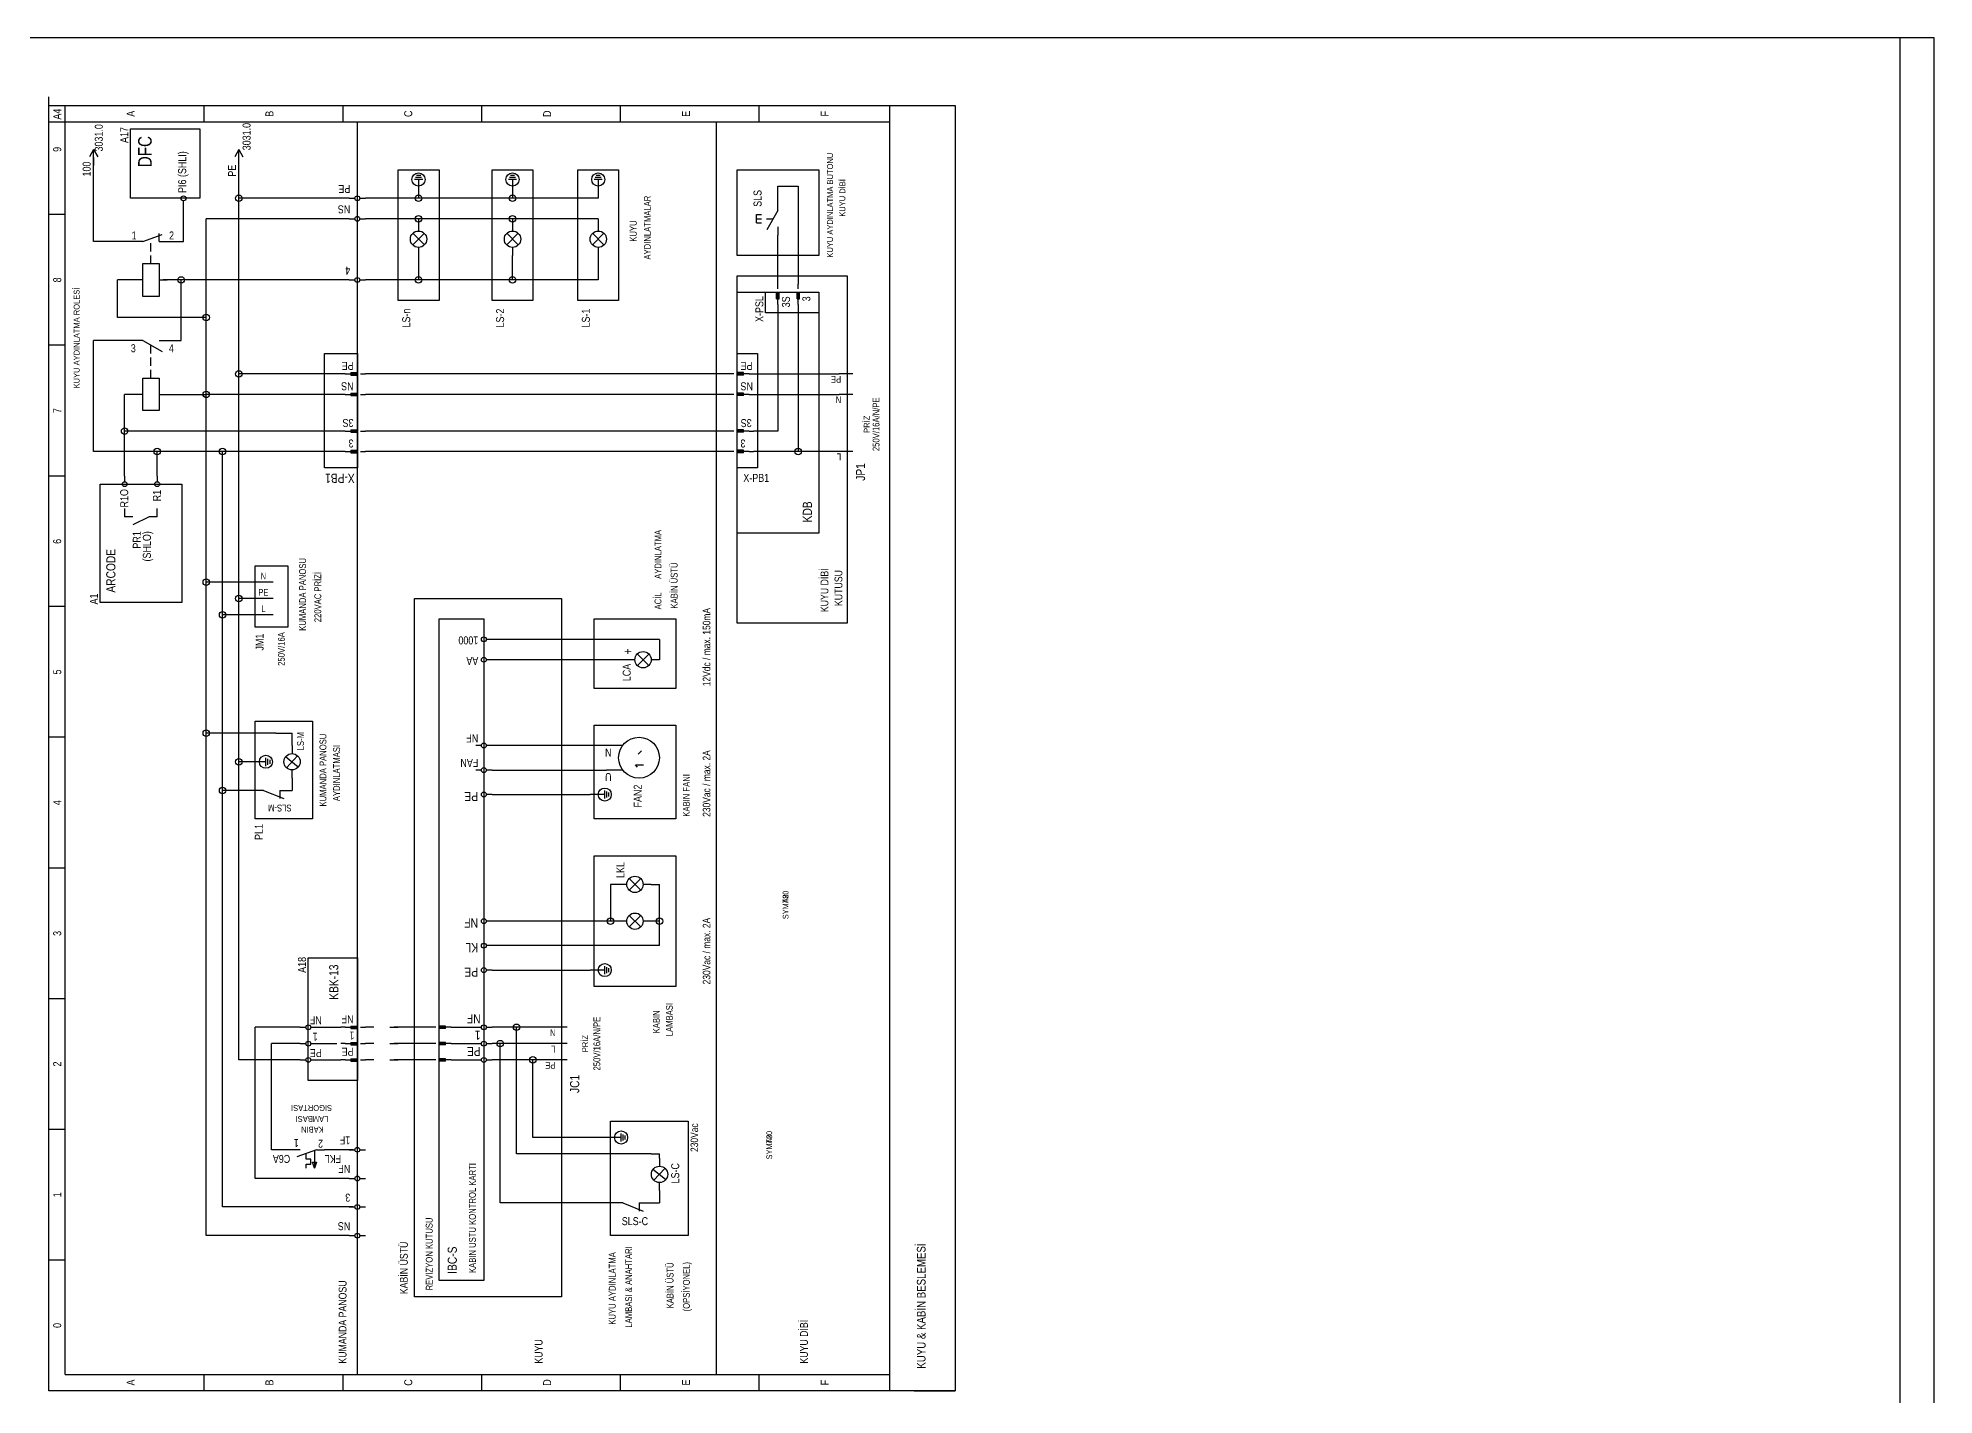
# Model space of a CAD drawing. Header units: centimetres. Extents: x 0 to 13360, y -30 to 2970.
# Drawn here: x 11964 to 13360, y 1971 to 2970 of the extents above; entities that cross this region are included whole.
import ezdxf
from ezdxf.enums import TextEntityAlignment as Align

# ---------------------------------------------------------------- set-up
doc = ezdxf.new("R2010")
doc.units = ezdxf.units.CM
for name, color, linetype in [('SCOTT-CERCEVE', 7, 'CONTINUOUS'), ('SCOTT-ELEKTRIK', 3, 'CONTINUOUS'), ('SCOTT-ELEKTRIK-YAZI', 4, 'CONTINUOUS')]:
    doc.layers.add(name, color=color, linetype=linetype)
doc.styles.get("Standard").update_dxf_attribs({"font": 'arial.ttf', "width": 0.8})

msp = doc.modelspace()

# ---------------------------------------------------------------- linework, layer by layer
at = {"layer": 'SCOTT-CERCEVE'}
for points in [[(0, 0), (13359.9, 0), (13359.9, 2970), (0, 2970)], [(100, 0), (13334.9, 0), (13334.9, 2970), (100, 2970)]]:
    msp.add_lwpolyline(points, close=True, dxfattribs=at)
at = {"layer": 'SCOTT-ELEKTRIK'}
for p, q in [((11972.2, 2920.2), (11972.2, 2926.6)), ((11972.2, 1974.4), (11972.2, 2920.2)), ((11972.2, 2920.2), (12639.4, 2920.2)), ((11984.3, 1986.5), (11984.3, 2920.2)), ((12086.4, 2920.2), (12086.4, 2908.2)), ((12188.6, 2920.2), (12188.6, 2908.2)), ((12290.8, 2920.2), (12290.8, 2908.2)), ((12393, 2908.2), (12393, 2920.2)), ((12495.1, 2908.2), (12495.1, 2920.2)), ((12591.3, 1974.4), (12591.3, 2920.2)), ((12639.4, 2920.2), (12639.4, 1974.4)), ((11972.2, 2908.2), (12591.3, 2908.2)), ((12032.3, 2903.1), (12083.4, 2903.1)), ((12032.3, 2852), (12032.3, 2903.1)), ((12083.4, 2903.1), (12083.4, 2852)), ((12199.4, 1986.5), (12199.4, 2908.2)), ((12463.8, 1986.5), (12463.8, 2908.2)), ((12005.3, 2888), (12002.3, 2882.6)), ((12005.3, 2888), (12008.3, 2882.6)), ((12005.3, 2876), (12005.3, 2888)), ((12005.3, 2882), (12005.3, 2876)), ((12005.3, 2820.1), (12005.3, 2876)), ((12112.2, 2888), (12109.2, 2882.6)), ((12112.2, 2852), (12112.2, 2888)), ((12112.2, 2888), (12115.2, 2882.6)), ((12229.4, 2776.8), (12229.4, 2873)), ((12229.4, 2873), (12259.5, 2873)), ((12247.5, 2865.8), (12241.4, 2865.8)), ((12246.7, 2867.3), (12242.2, 2867.3)), ((12246, 2868.8), (12242.9, 2868.8)), ((12244.4, 2865.8), (12244.4, 2855)), ((12259.5, 2873), (12259.5, 2776.8)), ((12298.5, 2776.8), (12298.5, 2873)), ((12298.5, 2873), (12328.6, 2873)), ((12316.6, 2865.8), (12310.6, 2865.8)), ((12315.8, 2867.3), (12311.3, 2867.3)), ((12315.1, 2868.8), (12312.1, 2868.8)), ((12313.6, 2865.8), (12313.6, 2855)), ((12328.6, 2873), (12328.6, 2776.8)), ((12361.7, 2776.8), (12361.7, 2873)), ((12361.7, 2873), (12391.7, 2873)), ((12379.7, 2865.8), (12373.7, 2865.8)), ((12378.9, 2867.3), (12374.4, 2867.3)), ((12378.2, 2868.8), (12375.2, 2868.8)), ((12376.7, 2865.8), (12376.7, 2855)), ((12391.7, 2873), (12391.7, 2776.8)), ((12478.9, 2809.9), (12478.9, 2873)), ((12478.9, 2873), (12539, 2873)), ((12539, 2873), (12539, 2809.9)), ((12083.4, 2852), (12032.3, 2852)), ((12071.4, 2846), (12071.4, 2850.2)), ((12193.4, 2852), (12112.2, 2852)), ((12112.2, 2722.7), (12112.2, 2852)), ((12193.4, 2852), (12197.6, 2852)), ((12201.2, 2852), (12205.4, 2852)), ((12244.4, 2852), (12205.4, 2852)), ((12244.4, 2855), (12244.4, 2852)), ((12313.6, 2852), (12244.4, 2852)), ((12313.6, 2855), (12313.6, 2852)), ((12376.7, 2852), (12313.6, 2852)), ((12376.7, 2855), (12376.7, 2852)), ((12508.9, 2861), (12523.9, 2861)), ((12508.9, 2849), (12508.9, 2861)), ((12508.9, 2843), (12508.9, 2849)), ((12523.9, 2861), (12523.9, 2788.9)), ((11984.3, 2840), (11972.2, 2840)), ((12071.4, 2820.1), (12071.4, 2846)), ((12088.2, 2707.7), (12088.2, 2836.9)), ((12193.4, 2836.9), (12088.2, 2836.9)), ((12193.4, 2836.9), (12197.6, 2836.9)), ((12201.2, 2836.9), (12205.4, 2836.9)), ((12244.4, 2836.9), (12205.4, 2836.9)), ((12244.4, 2836.9), (12244.4, 2833.9)), ((12313.6, 2836.9), (12244.4, 2836.9)), ((12244.4, 2833.9), (12244.4, 2827.9)), ((12313.6, 2836.9), (12313.6, 2833.9)), ((12376.7, 2836.9), (12313.6, 2836.9)), ((12313.6, 2833.9), (12313.6, 2827.9)), ((12376.7, 2836.9), (12376.7, 2833.9)), ((12376.7, 2833.9), (12376.7, 2827.9)), ((12493.3, 2833.9), (12493.3, 2840)), ((12493.3, 2840), (12496.9, 2840)), ((12493.3, 2836.9), (12496.9, 2836.9)), ((12493.3, 2833.9), (12496.9, 2833.9)), ((12500.5, 2836.9), (12505.4, 2836.9)), ((12508.9, 2843), (12500.7, 2828.7)), ((12038.3, 2820.1), (12005.3, 2820.1)), ((12041.4, 2820.1), (12035.3, 2820.1)), ((12041.4, 2820.1), (12055.8, 2825.3)), ((12047.4, 2821.9), (12047.4, 2822.2)), ((12053.4, 2820.1), (12053.4, 2826.1)), ((12053.4, 2820.1), (12059.4, 2820.1)), ((12059.4, 2820.1), (12071.4, 2820.1)), ((12248.7, 2817.7), (12240.2, 2826.2)), ((12248.7, 2826.2), (12240.2, 2817.7)), ((12317.8, 2817.7), (12309.3, 2826.2)), ((12317.8, 2826.2), (12309.3, 2817.7)), ((12380.9, 2817.7), (12372.4, 2826.2)), ((12380.9, 2826.2), (12372.4, 2817.7)), ((12508.9, 2830.9), (12508.9, 2824.9)), ((12508.9, 2788.9), (12508.9, 2824.9)), ((12047.4, 2812.9), (12047.4, 2818.9)), ((12047.4, 2803.9), (12047.4, 2809.9)), ((12244.4, 2815.9), (12244.4, 2809.9)), ((12244.4, 2809.9), (12244.4, 2791.9)), ((12313.6, 2815.9), (12313.6, 2809.9)), ((12313.6, 2791.9), (12313.6, 2809.9)), ((12376.7, 2815.9), (12376.7, 2809.9)), ((12376.7, 2809.9), (12376.7, 2791.9)), ((12539, 2809.9), (12478.9, 2809.9)), ((12022.8, 2764.3), (12022.8, 2791.9)), ((12035.3, 2791.9), (12022.8, 2791.9)), ((12041.4, 2791.9), (12035.3, 2791.9)), ((12041.4, 2803.9), (12053.4, 2803.9)), ((12041.4, 2779.8), (12041.4, 2803.9)), ((12053.4, 2803.9), (12053.4, 2779.8)), ((12053.4, 2791.9), (12059.4, 2791.9)), ((12188.6, 2791.9), (12056.4, 2791.9)), ((12069.7, 2747.4), (12069.7, 2791.9)), ((12193.4, 2791.9), (12163.1, 2791.9)), ((12193.4, 2791.9), (12197.6, 2791.9)), ((12201.2, 2791.9), (12205.4, 2791.9)), ((12244.4, 2791.9), (12205.4, 2791.9)), ((12313.6, 2791.9), (12244.4, 2791.9)), ((12376.7, 2791.9), (12313.6, 2791.9)), ((12478.9, 2794.9), (12560, 2794.9)), ((12478.9, 2782.9), (12478.9, 2794.9)), ((12560, 2794.9), (12560, 2539.4)), ((12053.4, 2779.8), (12041.4, 2779.8)), ((12478.9, 2605.5), (12478.9, 2782.9)), ((12478.9, 2782.9), (12539, 2782.9)), ((12499.9, 2782.9), (12539, 2782.9)), ((12499.9, 2767.8), (12499.9, 2782.9)), ((12508, 2782.9), (12509.8, 2782.9)), ((12508, 2778), (12508, 2782.9)), ((12508, 2778), (12509.8, 2778)), ((12508.3, 2778), (12508.3, 2782.9)), ((12508.6, 2778), (12508.6, 2782.9)), ((12508.9, 2785.3), (12508.9, 2788.9)), ((12508.9, 2773.8), (12508.9, 2782.9)), ((12509.2, 2778), (12509.2, 2782.9)), ((12509.5, 2778), (12509.5, 2782.9)), ((12509.8, 2778), (12509.8, 2782.9)), ((12523, 2782.9), (12524.8, 2782.9)), ((12523, 2778), (12523, 2782.9)), ((12523, 2778), (12524.8, 2778)), ((12523.3, 2778), (12523.3, 2782.9)), ((12523.6, 2778), (12523.6, 2782.9)), ((12523.9, 2785.3), (12523.9, 2788.9)), ((12523.9, 2773.8), (12523.9, 2782.9)), ((12524.2, 2778), (12524.2, 2782.9)), ((12524.5, 2778), (12524.5, 2782.9)), ((12524.8, 2778), (12524.8, 2782.9)), ((12539, 2782.9), (12539, 2767.8)), ((12539, 2782.9), (12539, 2605.5)), ((12088.2, 2764.3), (12022.8, 2764.3)), ((12259.5, 2776.8), (12229.4, 2776.8)), ((12328.6, 2776.8), (12298.5, 2776.8)), ((12391.7, 2776.8), (12361.7, 2776.8)), ((12539, 2767.8), (12499.9, 2767.8)), ((12508.9, 2773.8), (12508.9, 2770.8)), ((12508.9, 2770.8), (12508.9, 2680.7)), ((12523.9, 2773.8), (12523.9, 2770.8)), ((12523.9, 2770.8), (12523.9, 2665.6)), ((11984.3, 2743.8), (11972.2, 2743.8)), ((12005.3, 2665.6), (12005.3, 2747.4)), ((12038.3, 2747.4), (12005.3, 2747.4)), ((12041.4, 2747.4), (12035.3, 2747.4)), ((12041.4, 2747.4), (12055.6, 2739.2)), ((12047.4, 2737.8), (12047.4, 2743.8)), ((12047.4, 2737.8), (12047.4, 2739.5)), ((12053.4, 2747.4), (12059.4, 2747.4)), ((12059.4, 2747.4), (12069.7, 2747.4)), ((12175.3, 2653.6), (12175.3, 2737.8)), ((12175.3, 2737.8), (12199.4, 2737.8)), ((12199.4, 2737.8), (12199.4, 2653.6)), ((12478.9, 2653.6), (12478.9, 2737.8)), ((12478.9, 2737.8), (12493.9, 2737.8)), ((12493.9, 2737.8), (12493.9, 2653.6)), ((12047.4, 2728.8), (12047.4, 2734.8)), ((12047.4, 2719.7), (12047.4, 2725.8)), ((12187.3, 2722.7), (12112.2, 2722.7)), ((12112.2, 2557.5), (12112.2, 2722.7)), ((12190.4, 2722.7), (12187.3, 2722.7)), ((12190.4, 2722.7), (12199.4, 2722.7)), ((12194.6, 2723.7), (12199.4, 2723.7)), ((12194.6, 2723.7), (12194.6, 2721.8)), ((12194.6, 2723.3), (12199.4, 2723.3)), ((12194.6, 2723), (12199.4, 2723)), ((12194.6, 2722.4), (12199.4, 2722.4)), ((12194.6, 2722.1), (12199.4, 2722.1)), ((12194.6, 2721.8), (12199.4, 2721.8)), ((12199.4, 2723.7), (12199.4, 2721.8)), ((12201.8, 2722.7), (12205.4, 2722.7)), ((12472.8, 2722.7), (12205.4, 2722.7)), ((12476.5, 2722.7), (12472.8, 2722.7)), ((12478.9, 2721.8), (12478.9, 2723.7)), ((12483.7, 2723.7), (12478.9, 2723.7)), ((12483.7, 2723.3), (12478.9, 2723.3)), ((12483.7, 2723), (12478.9, 2723)), ((12487.9, 2722.7), (12478.9, 2722.7)), ((12483.7, 2722.4), (12478.9, 2722.4)), ((12483.7, 2722.1), (12478.9, 2722.1)), ((12483.7, 2721.8), (12478.9, 2721.8)), ((12483.7, 2721.8), (12483.7, 2723.7)), ((12487.9, 2722.7), (12490.9, 2722.7)), ((12490.9, 2722.7), (12554, 2722.7)), ((12564.2, 2722.7), (12554, 2722.7)), ((12028.1, 2680.7), (12028.1, 2707.7)), ((12041.4, 2707.7), (12028.1, 2707.7)), ((12041.4, 2719.7), (12053.4, 2719.7)), ((12041.4, 2695.7), (12041.4, 2719.7)), ((12053.4, 2719.7), (12053.4, 2695.7)), ((12053.4, 2707.7), (12088.2, 2707.7)), ((12088.2, 2569.5), (12088.2, 2707.7)), ((12187.3, 2707.7), (12088.2, 2707.7)), ((12190.4, 2707.7), (12187.3, 2707.7)), ((12190.4, 2707.7), (12199.4, 2707.7)), ((12194.6, 2708.6), (12199.4, 2708.6)), ((12194.6, 2708.6), (12194.6, 2706.8)), ((12194.6, 2708.3), (12199.4, 2708.3)), ((12194.6, 2708), (12199.4, 2708)), ((12199.4, 2708.6), (12199.4, 2706.8)), ((12201.8, 2707.7), (12205.4, 2707.7)), ((12472.8, 2707.7), (12205.4, 2707.7)), ((12476.5, 2707.7), (12472.8, 2707.7)), ((12478.9, 2706.8), (12478.9, 2708.6)), ((12483.7, 2708.6), (12478.9, 2708.6)), ((12483.7, 2708.3), (12478.9, 2708.3)), ((12483.7, 2708), (12478.9, 2708)), ((12487.9, 2707.7), (12478.9, 2707.7)), ((12483.7, 2706.8), (12483.7, 2708.6)), ((12487.9, 2707.7), (12490.9, 2707.7)), ((12490.9, 2707.7), (12554, 2707.7)), ((12564.2, 2707.7), (12554, 2707.7)), ((12053.4, 2695.7), (12041.4, 2695.7)), ((12194.6, 2707.4), (12199.4, 2707.4)), ((12194.6, 2707.1), (12199.4, 2707.1)), ((12194.6, 2706.8), (12199.4, 2706.8)), ((12483.7, 2707.4), (12478.9, 2707.4)), ((12483.7, 2707.1), (12478.9, 2707.1)), ((12483.7, 2706.8), (12478.9, 2706.8)), ((12187.3, 2680.7), (12028.1, 2680.7)), ((12028.1, 2647.6), (12028.1, 2680.7)), ((12190.4, 2680.7), (12187.3, 2680.7)), ((12190.4, 2680.7), (12199.4, 2680.7)), ((12194.6, 2681.6), (12199.4, 2681.6)), ((12194.6, 2681.6), (12194.6, 2679.8)), ((12194.6, 2681.3), (12199.4, 2681.3)), ((12194.6, 2681), (12199.4, 2681)), ((12194.6, 2680.4), (12199.4, 2680.4)), ((12194.6, 2680.1), (12199.4, 2680.1)), ((12194.6, 2679.8), (12199.4, 2679.8)), ((12199.4, 2681.6), (12199.4, 2679.8)), ((12201.8, 2680.7), (12205.4, 2680.7)), ((12472.8, 2680.7), (12205.4, 2680.7)), ((12476.5, 2680.7), (12472.8, 2680.7)), ((12478.9, 2679.8), (12478.9, 2681.6)), ((12483.7, 2681.6), (12478.9, 2681.6)), ((12483.7, 2681.3), (12478.9, 2681.3)), ((12483.7, 2681), (12478.9, 2681)), ((12487.9, 2680.7), (12478.9, 2680.7)), ((12483.7, 2680.4), (12478.9, 2680.4)), ((12483.7, 2680.1), (12478.9, 2680.1)), ((12483.7, 2679.8), (12478.9, 2679.8)), ((12483.7, 2679.8), (12483.7, 2681.6)), ((12487.9, 2680.7), (12490.9, 2680.7)), ((12508.9, 2680.7), (12490.9, 2680.7)), ((12194.6, 2666.6), (12199.4, 2666.6)), ((12194.6, 2666.6), (12194.6, 2664.7)), ((12194.6, 2666.3), (12199.4, 2666.3)), ((12194.6, 2665.9), (12199.4, 2665.9)), ((12199.4, 2666.6), (12199.4, 2664.7)), ((12478.9, 2664.7), (12478.9, 2666.6)), ((12483.7, 2666.6), (12478.9, 2666.6)), ((12483.7, 2666.3), (12478.9, 2666.3)), ((12483.7, 2665.9), (12478.9, 2665.9)), ((12483.7, 2664.7), (12483.7, 2666.6)), ((12052.1, 2665.6), (12005.3, 2665.6)), ((12052.1, 2647.6), (12052.1, 2665.6)), ((12100.2, 2665.6), (12052.1, 2665.6)), ((12100.2, 2545.4), (12100.2, 2665.6)), ((12187.3, 2665.6), (12100.2, 2665.6)), ((12199.4, 2653.6), (12175.3, 2653.6)), ((12190.4, 2665.6), (12187.3, 2665.6)), ((12190.4, 2665.6), (12199.4, 2665.6)), ((12194.6, 2665.3), (12199.4, 2665.3)), ((12194.6, 2665), (12199.4, 2665)), ((12194.6, 2664.7), (12199.4, 2664.7)), ((12201.8, 2665.6), (12205.4, 2665.6)), ((12472.8, 2665.6), (12205.4, 2665.6)), ((12476.5, 2665.6), (12472.8, 2665.6)), ((12487.9, 2665.6), (12478.9, 2665.6)), ((12483.7, 2665.3), (12478.9, 2665.3)), ((12483.7, 2665), (12478.9, 2665)), ((12483.7, 2664.7), (12478.9, 2664.7)), ((12493.9, 2653.6), (12478.9, 2653.6)), ((12487.9, 2665.6), (12490.9, 2665.6)), ((12523.9, 2665.6), (12490.9, 2665.6)), ((12554, 2665.6), (12523.9, 2665.6)), ((12564.2, 2665.6), (12554, 2665.6)), ((11984.3, 2647.6), (11972.2, 2647.6)), ((12010, 2554.5), (12010, 2641.6)), ((12010, 2641.6), (12070.1, 2641.6)), ((12028.1, 2647.6), (12028.1, 2643.4)), ((12052.1, 2647.6), (12052.1, 2643.4)), ((12070.1, 2641.6), (12070.1, 2554.5)), ((12028.1, 2623.6), (12028.1, 2617.6)), ((12034.1, 2617.6), (12028.1, 2617.6)), ((12046.1, 2617.6), (12034.1, 2611.6)), ((12052.1, 2617.6), (12046.1, 2617.6)), ((12052.1, 2617.6), (12052.1, 2623.6)), ((12539, 2605.5), (12478.9, 2605.5)), ((12478.9, 2539.4), (12478.9, 2605.5)), ((12124.2, 2569.5), (12088.2, 2569.5)), ((12088.2, 2458.3), (12088.2, 2569.5)), ((12124.2, 2581.5), (12148.3, 2581.5)), ((12124.2, 2536.4), (12124.2, 2581.5)), ((12127.2, 2569.5), (12124.2, 2569.5)), ((12137.5, 2569.5), (12127.2, 2569.5)), ((12148.3, 2581.5), (12148.3, 2536.4)), ((12070.1, 2554.5), (12010, 2554.5)), ((12124.2, 2557.5), (12112.2, 2557.5)), ((12112.2, 2437.3), (12112.2, 2557.5)), ((12127.2, 2557.5), (12124.2, 2557.5)), ((12137.5, 2557.5), (12127.2, 2557.5)), ((12241.4, 2043.6), (12241.4, 2557.5)), ((12241.4, 2557.5), (12349.6, 2557.5)), ((12349.6, 2557.5), (12349.6, 2043.6)), ((11984.3, 2551.5), (11972.2, 2551.5)), ((12124.2, 2545.4), (12100.2, 2545.4)), ((12100.2, 2416.2), (12100.2, 2545.4)), ((12127.2, 2545.4), (12124.2, 2545.4)), ((12137.5, 2545.4), (12127.2, 2545.4)), ((12259.5, 2055.6), (12259.5, 2542.4)), ((12259.5, 2542.4), (12292.5, 2542.4)), ((12292.5, 2542.4), (12292.5, 2055.6)), ((12373.7, 2491.3), (12373.7, 2542.4)), ((12373.7, 2542.4), (12433.8, 2542.4)), ((12433.8, 2542.4), (12433.8, 2491.3)), ((12148.3, 2536.4), (12124.2, 2536.4)), ((12298.5, 2527.4), (12294.3, 2527.4)), ((12421.8, 2527.4), (12298.5, 2527.4)), ((12421.8, 2527.4), (12421.8, 2512.4)), ((12560, 2539.4), (12478.9, 2539.4)), ((12298.5, 2512.4), (12294.3, 2512.4)), ((12397.7, 2512.4), (12298.5, 2512.4)), ((12403.7, 2512.4), (12397.7, 2512.4)), ((12405.5, 2508.1), (12414, 2516.6)), ((12414, 2508.1), (12405.5, 2516.6)), ((12421.8, 2512.4), (12415.7, 2512.4)), ((12433.8, 2491.3), (12373.7, 2491.3)), ((12124.2, 2458.3), (12088.2, 2458.3)), ((12088.2, 2088.6), (12088.2, 2458.3)), ((12124.2, 2395.2), (12124.2, 2467.3)), ((12124.2, 2467.3), (12166.3, 2467.3)), ((12124.5, 2458.3), (12124.2, 2458.3)), ((12139.3, 2458.3), (12124.2, 2458.3)), ((12139.3, 2458.3), (12151.3, 2458.3)), ((12151.3, 2449.3), (12151.3, 2458.3)), ((12166.3, 2467.3), (12166.3, 2395.2)), ((12373.7, 2395.2), (12373.7, 2464.3)), ((12373.7, 2464.3), (12433.8, 2464.3)), ((12433.8, 2464.3), (12433.8, 2395.2)), ((11984.3, 2455.3), (11972.2, 2455.3)), ((12151.3, 2449.3), (12151.3, 2443.3)), ((12290.7, 2449.3), (12286.5, 2449.3)), ((12298.5, 2449.3), (12294.3, 2449.3)), ((12382.7, 2449.3), (12298.5, 2449.3)), ((12394.6, 2449.3), (12382.7, 2449.3)), ((12406, 2442.8), (12408.6, 2445.3)), ((12124.2, 2437.3), (12112.2, 2437.3)), ((12112.2, 2217.9), (12112.2, 2437.3)), ((12124.5, 2437.3), (12124.2, 2437.3)), ((12132.1, 2437.3), (12124.2, 2437.3)), ((12132.1, 2434.2), (12132.1, 2440.3)), ((12133.6, 2435), (12133.6, 2439.5)), ((12135.1, 2435.7), (12135.1, 2438.8)), ((12155.9, 2433.4), (12146.5, 2440.9)), ((12155.4, 2441.6), (12147.2, 2432.9)), ((12151.3, 2425.2), (12151.3, 2431.2)), ((12290.7, 2431.2), (12286.5, 2431.2)), ((12298.5, 2431.2), (12294.3, 2431.2)), ((12298.5, 2431.2), (12382.7, 2431.2)), ((12394.6, 2431.2), (12382.7, 2431.2)), ((12405.6, 2433.4), (12404, 2435.1)), ((12404, 2435.1), (12409.9, 2435.1)), ((12124.2, 2416.2), (12100.2, 2416.2)), ((12100.2, 2109.7), (12100.2, 2416.2)), ((12130.2, 2416.2), (12124.2, 2416.2)), ((12124.5, 2416.2), (12124.2, 2416.2)), ((12130.2, 2416.2), (12145.3, 2410.2)), ((12142.3, 2416.2), (12142.3, 2410.2)), ((12142.3, 2416.2), (12145.3, 2416.2)), ((12145.3, 2416.2), (12151.3, 2416.2)), ((12151.3, 2425.2), (12151.3, 2416.2)), ((12381.5, 2410.2), (12381.5, 2416.2)), ((12383, 2411), (12383, 2415.5)), ((12384.5, 2411.7), (12384.5, 2414.7)), ((12298.5, 2413.2), (12294.3, 2413.2)), ((12298.5, 2413.2), (12370.7, 2413.2)), ((12381.5, 2413.2), (12370.7, 2413.2)), ((12166.3, 2395.2), (12124.2, 2395.2)), ((12433.8, 2395.2), (12373.7, 2395.2)), ((11984.3, 2359.1), (11972.2, 2359.1)), ((12373.7, 2272), (12373.7, 2368.1)), ((12373.7, 2368.1), (12433.8, 2368.1)), ((12433.8, 2368.1), (12433.8, 2272)), ((12391.7, 2347.1), (12385.7, 2347.1)), ((12385.7, 2347.1), (12385.7, 2320)), ((12397.7, 2347.1), (12391.7, 2347.1)), ((12399.5, 2342.8), (12408, 2351.3)), ((12408, 2342.8), (12399.5, 2351.3)), ((12415.7, 2347.1), (12409.7, 2347.1)), ((12415.7, 2347.1), (12421.8, 2347.1)), ((12421.8, 2320), (12421.8, 2347.1)), ((12298.5, 2320), (12294.3, 2320)), ((12385.7, 2320), (12298.5, 2320)), ((12391.7, 2320), (12385.7, 2320)), ((12397.7, 2320), (12391.7, 2320)), ((12399.5, 2315.8), (12408, 2324.3)), ((12408, 2315.8), (12399.5, 2324.3)), ((12415.7, 2320), (12409.7, 2320)), ((12421.8, 2320), (12415.7, 2320)), ((12421.8, 2302), (12421.8, 2320)), ((12163.3, 2202.8), (12163.3, 2293)), ((12163.3, 2293), (12199.4, 2293)), ((12199.4, 2293), (12199.4, 2202.8)), ((12298.5, 2302), (12294.3, 2302)), ((12421.8, 2302), (12298.5, 2302)), ((12298.5, 2284), (12294.3, 2284)), ((12298.5, 2284), (12370.7, 2284)), ((12381.5, 2284), (12370.7, 2284)), ((12381.5, 2281), (12381.5, 2287)), ((12383, 2281.7), (12383, 2286.2)), ((12384.5, 2282.5), (12384.5, 2285.5)), ((11984.3, 2262.9), (11972.2, 2262.9)), ((12433.8, 2272), (12373.7, 2272)), ((12157.3, 2241.9), (12124.2, 2241.9)), ((12124.2, 2130.7), (12124.2, 2241.9)), ((12157.3, 2241.9), (12161.5, 2241.9)), ((12165.1, 2241.9), (12169.3, 2241.9)), ((12169.3, 2241.9), (12187.3, 2241.9)), ((12190.4, 2241.9), (12187.3, 2241.9)), ((12190.4, 2241.9), (12199.4, 2241.9)), ((12194.6, 2242.8), (12199.4, 2242.8)), ((12194.6, 2242.8), (12194.6, 2241)), ((12194.6, 2242.5), (12199.4, 2242.5)), ((12194.6, 2242.2), (12199.4, 2242.2)), ((12194.6, 2241.6), (12199.4, 2241.6)), ((12194.6, 2241.3), (12199.4, 2241.3)), ((12194.6, 2241), (12199.4, 2241)), ((12199.4, 2242.8), (12199.4, 2241)), ((12201.8, 2241.9), (12205.4, 2241.9)), ((12211.4, 2241.9), (12205.4, 2241.9)), ((12223.4, 2241.9), (12229.4, 2241.9)), ((12229.4, 2241.9), (12226.4, 2241.9)), ((12253.5, 2241.9), (12229.4, 2241.9)), ((12257.1, 2241.9), (12253.5, 2241.9)), ((12259.5, 2241), (12259.5, 2242.8)), ((12264.3, 2242.8), (12259.5, 2242.8)), ((12264.3, 2242.5), (12259.5, 2242.5)), ((12264.3, 2242.2), (12259.5, 2242.2)), ((12268.5, 2241.9), (12259.5, 2241.9)), ((12264.3, 2241.6), (12259.5, 2241.6)), ((12264.3, 2241.3), (12259.5, 2241.3)), ((12264.3, 2241), (12259.5, 2241)), ((12264.3, 2241), (12264.3, 2242.8)), ((12268.5, 2241.9), (12271.5, 2241.9)), ((12271.5, 2241.9), (12286.5, 2241.9)), ((12286.5, 2241.9), (12290.7, 2241.9)), ((12294.3, 2241.9), (12298.5, 2241.9)), ((12316.6, 2241.9), (12298.5, 2241.9)), ((12316.6, 2148.7), (12316.6, 2241.9)), ((12343.6, 2241.9), (12316.6, 2241.9)), ((12353.8, 2241.9), (12343.6, 2241.9)), ((12157.3, 2229.9), (12136.3, 2229.9)), ((12136.3, 2151.8), (12136.3, 2229.9)), ((12157.3, 2229.9), (12161.5, 2229.9)), ((12165.1, 2229.9), (12169.3, 2229.9)), ((12169.3, 2229.9), (12184.3, 2229.9)), ((12190.4, 2229.9), (12187.3, 2229.9)), ((12190.4, 2229.9), (12199.4, 2229.9)), ((12194.6, 2230.8), (12199.4, 2230.8)), ((12194.6, 2230.8), (12194.6, 2229)), ((12194.6, 2230.5), (12199.4, 2230.5)), ((12194.6, 2230.2), (12199.4, 2230.2)), ((12194.6, 2229.6), (12199.4, 2229.6)), ((12194.6, 2229.3), (12199.4, 2229.3)), ((12194.6, 2229), (12199.4, 2229)), ((12199.4, 2230.8), (12199.4, 2229)), ((12201.8, 2229.9), (12205.4, 2229.9)), ((12211.4, 2229.9), (12205.4, 2229.9)), ((12223.4, 2229.9), (12229.4, 2229.9)), ((12229.4, 2229.9), (12226.4, 2229.9)), ((12253.5, 2229.9), (12229.4, 2229.9)), ((12257.1, 2229.9), (12253.5, 2229.9)), ((12259.5, 2229), (12259.5, 2230.8)), ((12264.3, 2230.8), (12259.5, 2230.8)), ((12264.3, 2230.5), (12259.5, 2230.5)), ((12264.3, 2230.2), (12259.5, 2230.2)), ((12268.5, 2229.9), (12259.5, 2229.9)), ((12264.3, 2229.6), (12259.5, 2229.6)), ((12264.3, 2229.3), (12259.5, 2229.3)), ((12264.3, 2229), (12259.5, 2229)), ((12264.3, 2229), (12264.3, 2230.8)), ((12268.5, 2229.9), (12271.5, 2229.9)), ((12271.5, 2229.9), (12286.5, 2229.9)), ((12286.5, 2229.9), (12290.7, 2229.9)), ((12294.3, 2229.9), (12298.5, 2229.9)), ((12304.6, 2229.9), (12298.5, 2229.9)), ((12304.6, 2112.7), (12304.6, 2229.9)), ((12343.6, 2229.9), (12304.6, 2229.9)), ((12353.8, 2229.9), (12343.6, 2229.9)), ((12157.3, 2217.9), (12112.2, 2217.9)), ((12157.3, 2217.9), (12161.5, 2217.9)), ((12165.1, 2217.9), (12169.3, 2217.9)), ((12169.3, 2217.9), (12187.3, 2217.9)), ((12190.4, 2217.9), (12187.3, 2217.9)), ((12190.4, 2217.9), (12199.4, 2217.9)), ((12194.6, 2218.8), (12199.4, 2218.8)), ((12194.6, 2218.8), (12194.6, 2217)), ((12194.6, 2218.5), (12199.4, 2218.5)), ((12194.6, 2218.2), (12199.4, 2218.2)), ((12194.6, 2217.6), (12199.4, 2217.6)), ((12194.6, 2217.3), (12199.4, 2217.3)), ((12194.6, 2217), (12199.4, 2217)), ((12199.4, 2218.8), (12199.4, 2217)), ((12201.8, 2217.9), (12205.4, 2217.9)), ((12211.4, 2217.9), (12205.4, 2217.9)), ((12223.4, 2217.9), (12229.4, 2217.9)), ((12229.4, 2217.9), (12226.4, 2217.9)), ((12253.5, 2217.9), (12229.4, 2217.9)), ((12257.1, 2217.9), (12253.5, 2217.9)), ((12259.5, 2217), (12259.5, 2218.8)), ((12264.3, 2218.8), (12259.5, 2218.8)), ((12264.3, 2218.5), (12259.5, 2218.5)), ((12264.3, 2218.2), (12259.5, 2218.2)), ((12268.5, 2217.9), (12259.5, 2217.9)), ((12264.3, 2217.6), (12259.5, 2217.6)), ((12264.3, 2217.3), (12259.5, 2217.3)), ((12264.3, 2217), (12259.5, 2217)), ((12264.3, 2217), (12264.3, 2218.8)), ((12268.5, 2217.9), (12271.5, 2217.9)), ((12271.5, 2217.9), (12286.5, 2217.9)), ((12286.5, 2217.9), (12290.7, 2217.9)), ((12294.3, 2217.9), (12298.5, 2217.9)), ((12328.6, 2217.9), (12298.5, 2217.9)), ((12328.6, 2160.8), (12328.6, 2217.9)), ((12343.6, 2217.9), (12328.6, 2217.9)), ((12353.8, 2217.9), (12343.6, 2217.9)), ((12199.4, 2202.8), (12163.3, 2202.8)), ((11984.3, 2166.8), (11972.2, 2166.8)), ((12385.7, 2088.6), (12385.7, 2172.8)), ((12385.7, 2172.8), (12442.8, 2172.8)), ((12393.5, 2157.8), (12393.5, 2163.8)), ((12442.8, 2172.8), (12442.8, 2088.6)), ((12151.3, 2151.8), (12136.3, 2151.8)), ((12157.3, 2151.8), (12151.3, 2151.8)), ((12169.3, 2151.8), (12154.9, 2146.5)), ((12167.9, 2151), (12167.9, 2138.3)), ((12169.3, 2151.8), (12175.3, 2151.8)), ((12193.4, 2151.8), (12175.3, 2151.8)), ((12193.4, 2151.8), (12197.6, 2151.8)), ((12196.4, 2151.8), (12193.4, 2151.8)), ((12201.2, 2151.8), (12205.4, 2151.8)), ((12385.7, 2160.8), (12328.6, 2160.8)), ((12393.5, 2160.8), (12385.7, 2160.8)), ((12385.9, 2160.8), (12385.7, 2160.8)), ((12395, 2158.5), (12395, 2163)), ((12396.5, 2159.3), (12396.5, 2162.3)), ((12161.6, 2144.9), (12161.6, 2148.9)), ((12165.2, 2144.9), (12161.6, 2144.9)), ((12161.6, 2141.3), (12165.2, 2141.3)), ((12161.6, 2138.3), (12161.6, 2141.3)), ((12165.2, 2141.3), (12165.2, 2144.9)), ((12167.9, 2138.3), (12166.4, 2142.6)), ((12166.4, 2142.6), (12169.3, 2142.6)), ((12167.9, 2138.3), (12169.3, 2142.6)), ((12385.7, 2148.7), (12316.6, 2148.7)), ((12385.9, 2148.7), (12385.7, 2148.7)), ((12415.7, 2148.7), (12385.7, 2148.7)), ((12415.7, 2148.7), (12421.8, 2148.7)), ((12426.3, 2129.9), (12416.9, 2137.3)), ((12425.8, 2138), (12417.7, 2129.4)), ((12421.8, 2145.7), (12421.8, 2148.7)), ((12421.8, 2145.7), (12421.8, 2139.7)), ((12193.4, 2130.7), (12124.2, 2130.7)), ((12193.4, 2130.7), (12197.6, 2130.7)), ((12201.2, 2130.7), (12205.4, 2130.7)), ((12421.8, 2121.7), (12421.8, 2127.7)), ((12421.8, 2121.7), (12421.8, 2112.7)), ((12193.4, 2109.7), (12100.2, 2109.7)), ((12193.4, 2109.7), (12197.6, 2109.7)), ((12196.4, 2109.7), (12193.4, 2109.7)), ((12201.2, 2109.7), (12205.4, 2109.7)), ((12385.7, 2112.7), (12304.6, 2112.7)), ((12394.7, 2112.7), (12385.7, 2112.7)), ((12385.9, 2112.7), (12385.7, 2112.7)), ((12394.7, 2112.7), (12409.7, 2106.7)), ((12406.7, 2112.7), (12406.7, 2106.7)), ((12406.7, 2112.7), (12409.7, 2112.7)), ((12409.7, 2112.7), (12421.8, 2112.7)), ((12193.4, 2088.6), (12088.2, 2088.6)), ((12193.4, 2088.6), (12197.6, 2088.6)), ((12201.2, 2088.6), (12205.4, 2088.6)), ((12442.8, 2088.6), (12385.7, 2088.6)), ((11984.3, 2070.6), (11972.2, 2070.6)), ((12292.5, 2055.6), (12259.5, 2055.6)), ((12349.6, 2043.6), (12241.4, 2043.6)), ((11984.3, 1986.5), (12591.3, 1986.5)), ((12086.4, 1986.5), (12086.4, 1974.4)), ((12188.6, 1986.5), (12188.6, 1974.4)), ((12290.8, 1986.5), (12290.8, 1974.4)), ((12393, 1974.4), (12393, 1986.5)), ((12495.1, 1974.4), (12495.1, 1986.5)), ((12591.3, 1974.4), (12591.3, 1986.5)), ((12639.4, 1974.4), (11972.2, 1974.4)), ((12609.3, 1974.4), (12639.4, 1974.4))]:
    msp.add_line(p, q, dxfattribs=at)
msp.add_lwpolyline([(12166.4, 2142.6), (12169.3, 2142.6), (12167.9, 2138.3), (12166.4, 2142.6)], dxfattribs=at)
for centre, radius in [((12244.4, 2865.8), 4.81), ((12313.6, 2865.8), 4.81), ((12376.7, 2865.8), 4.81), ((12071.4, 2852), 1.8), ((12112.2, 2852), 2.4), ((12199.4, 2852), 1.8), ((12244.4, 2852), 2.4), ((12313.6, 2852), 2.4), ((12199.4, 2836.9), 1.8), ((12244.4, 2836.9), 2.4), ((12313.6, 2836.9), 2.4), ((12244.4, 2821.9), 6.01), ((12313.6, 2821.9), 6.01), ((12376.7, 2821.9), 6.01), ((12069.7, 2791.9), 2.4), ((12199.4, 2791.9), 1.8), ((12244.4, 2791.9), 2.4), ((12313.6, 2791.9), 2.4), ((12088.2, 2764.3), 2.4), ((12112.2, 2722.7), 2.4), ((12088.2, 2707.7), 2.4), ((12028.1, 2680.7), 2.4), ((12052.1, 2665.6), 2.4), ((12100.2, 2665.6), 2.4), ((12523.9, 2665.6), 2.4), ((12028.1, 2641.6), 1.8), ((12052.1, 2641.6), 1.8), ((12088.2, 2569.5), 2.4), ((12112.2, 2557.5), 2.4), ((12100.2, 2545.4), 2.4), ((12292.5, 2527.4), 1.8), ((12292.5, 2512.4), 1.8), ((12409.7, 2512.4), 6.01), ((12088.2, 2458.3), 2.4), ((12151.3, 2437.3), 6.01), ((12292.5, 2449.3), 1.8), ((12406.7, 2440.3), 15), ((12112.2, 2437.3), 2.4), ((12132.1, 2437.3), 4.81), ((12292.5, 2431.2), 1.8), ((12100.2, 2416.2), 2.4), ((12292.5, 2413.2), 1.8), ((12381.5, 2413.2), 4.81), ((12403.7, 2347.1), 6.01), ((12292.5, 2320), 1.8), ((12385.7, 2320), 2.4), ((12403.7, 2320), 6.01), ((12421.8, 2320), 2.4), ((12292.5, 2302), 1.8), ((12292.5, 2284), 1.8), ((12381.5, 2284), 4.81), ((12163.3, 2241.9), 1.8), ((12292.5, 2241.9), 1.8), ((12316.6, 2241.9), 2.4), ((12163.3, 2229.9), 1.8), ((12163.3, 2217.9), 1.8), ((12292.5, 2229.9), 1.8), ((12292.5, 2217.9), 1.8), ((12304.6, 2229.9), 2.4), ((12328.6, 2217.9), 2.4), ((12393.5, 2160.8), 4.81), ((12199.4, 2151.8), 1.8), ((12421.8, 2133.7), 6.01), ((12199.4, 2130.7), 1.8), ((12199.4, 2109.7), 1.8), ((12199.4, 2088.6), 1.8)]:
    msp.add_circle(centre, radius, dxfattribs=at)

# ---------------------------------------------------------------- texts
at = {"layer": 'SCOTT-ELEKTRIK-YAZI', "width": 0.8}
for s, height, rotation, p in [('A4', 5.89, 90, (11981.4, 2909.9)), ('3031.0', 5.89, 90, (12012, 2886.4)), ('3031.0', 5.89, 90, (12120.8, 2887.3)), ('PI6 (SHLI)', 5.89, 90, (12073.4, 2855.9)), ('KUYU AYDINLATMA BUTONU', 4.328, 90, (12549.5, 2808.3)), ('PE', 5.89, 180, (12194.2, 2861.8)), ('KUYU DİBİ', 4.33, 90, (12558.6, 2838.4)), ('SLS', 5.89, 90, (12496.9, 2845.7)), ('NS', 5.89, 180, (12194.2, 2846.8)), ('4', 5.89, 180, (12194.2, 2801.7)), ('KUYU AYDINLATMA ROLESİ', 4.328, 90, (11994.9, 2712.1)), ('4', 5.89, 360, (12060.7, 2738.7)), ('PE', 5.89, 180, (12196.6, 2731.6)), ('NS', 5.89, 180, (12196.6, 2716.6)), ('PE', 5.05, 180, (12555.5, 2721.3)), ('N', 5.05, 180, (12555.5, 2706.3)), ('3S', 5.89, 180, (12196.6, 2689.6)), ('3', 5.89, 180, (12196.6, 2674.5)), ('L', 5.05, 180, (12555.5, 2664.2)), ('X-PB1', 6.73, 180, (12197.4, 2649.3)), ('KDB', 6.73, 90, (12534, 2613.5)), ('AYDINLATMA', 5.05, 90, (12423.2, 2571.9)), ('ARCODE', 6.73, 90, (12021.3, 2561.8)), ('KABİN ÜSTÜ', 5.05, 90, (12435.1, 2550.1)), ('KUYU DİBİ', 5.77, 90, (12546.1, 2547.4)), ('KUTUSU', 5.77, 90, (12556.4, 2551.9)), ('A1', 5.89, 90, (12008.4, 2553.1)), ('ACİL', 5.05, 90, (12423.2, 2549.4)), ('12Vdc / max. 150mA', 5.554, 90, (12459.2, 2492.9)), ('1000', 5.89, 180, (12288.4, 2529.6)), ('AA', 5.89, 180, (12288.4, 2514.5)), ('LS-M', 5.05, 90, (12160.1, 2445.7)), ('NF', 5.89, 180, (12288.4, 2457.4)), ('N', 5.89, 180, (12386.5, 2447)), ('230Vac / max. 2A', 5.554, 90, (12459.2, 2396.8)), ('FAN', 5.89, 180, (12288.4, 2439.4)), ('U', 5.89, 180, (12386.5, 2429)), ('PE', 6.73, 180, (12288.2, 2415.1)), ('KABIN FANI', 5.05, 90, (12444.1, 2396.9)), ('LKL', 5.89, 90, (12396, 2351.8)), ('SYMT80', 4.21, 90, (12516.7, 2321.5)), ('SYMA2', 4.21, 90, (12516.7, 2321.5)), ('NF', 6.73, 180, (12288.2, 2322)), ('230Vac / max. 2A', 5.554, 90, (12459.2, 2273.5)), ('KL', 6.73, 180, (12288.2, 2303.9)), ('PE', 6.73, 180, (12288.2, 2285.9)), ('NF', 5.89, 180, (12173.2, 2250)), ('NF', 5.89, 180, (12196.6, 2250.8)), ('NF', 6.73, 180, (12290.1, 2251.5)), ('1', 5.89, 180, (12170.2, 2237.9)), ('1', 5.89, 180, (12197.2, 2238.8)), ('1', 6.73, 180, (12290.1, 2239.5)), ('N', 5.05, 180, (12345.2, 2240.5)), ('PE', 5.89, 180, (12173.2, 2225.9)), ('PE', 5.89, 180, (12196.6, 2226.8)), ('PE', 6.73, 180, (12290.1, 2227.5)), ('L', 5.05, 180, (12345.2, 2228.4)), ('PE', 5.05, 180, (12345.2, 2216.4)), ('1', 5.89, 180, (12156.3, 2159.7)), ('1F', 5.89, 180, (12194.2, 2161.6)), ('SYMT80', 4.21, 90, (12504.7, 2144.7)), ('SYMA2', 4.21, 90, (12504.7, 2144.7)), ('C6A', 5.89, 180, (12150, 2148)), ('NF', 5.89, 180, (12194.2, 2140.6)), ('KABIN USTU KONTROL KARTI', 5.049, 90, (12286.6, 2061.1)), ('3', 5.89, 180, (12194.2, 2119.5)), ('NS', 5.89, 180, (12194.2, 2098.5)), ('REVIZYON KUTUSU', 5.049, 90, (12254.8, 2048.3)), ('KABİN ÜSTÜ', 5.77, 90, (12236.5, 2045.5)), ('IBC-S', 6.73, 90, (12272.6, 2060.5)), ('KUYU & KABİN BESLEMESİ', 6.369, 90, (12617.6, 1990.7)), ('KUMANDA PANOSU', 5.77, 90, (12191.4, 1994.4)), ('KUYU DİBİ', 5.77, 90, (12531, 1994.4)), ('KUYU', 5.77, 90, (12335.7, 1994.4))]:
    msp.add_text(s, height=height, rotation=rotation, dxfattribs=at).set_placement(p)
for s, height, rotation, p in [('A17', 5.89, 90, (12030.7, 2904.4)), ('DFC', 9.98, 90, (12048, 2897.8)), ('100', 5.89, 90, (12003.1, 2879)), ('PE', 5.89, 90, (12110.1, 2876.7)), ('X-PSL', 5.89, 90, (12498.2, 2780)), ('3S', 5.89, 90, (12517.8, 2779.8)), ('3', 5.89, 90, (12532.8, 2779.8)), ('LS-n', 5.89, 90, (12238.3, 2770.8)), ('LS-2', 5.89, 90, (12307.4, 2770.8)), ('LS-1', 5.89, 90, (12370.5, 2770.8)), ('3', 5.89, 360, (12036.3, 2738.7)), ('PE', 5.89, 180, (12481.4, 2731.6)), ('NS', 5.89, 180, (12481.4, 2716.6)), ('3S', 5.89, 180, (12481.6, 2689.5)), ('3', 5.89, 180, (12481.4, 2674.5)), ('R1O', 5.89, 90, (12030.7, 2638)), ('R1', 5.89, 90, (12054.8, 2637.4)), ('PR1', 5.89, 90, (12040, 2607)), ('(SHLO)', 5.89, 90, (12047.4, 2607)), ('JM1', 5.89, 90, (12130.4, 2531.6)), ('250V/16A', 5.05, 90, (12146, 2532.7)), ('LCA', 5.89, 90, (12400.6, 2509.4)), ('FAN2', 5.89, 90, (12408.7, 2420.5)), ('PL1', 5.89, 90, (12129.8, 2391.5)), ('A18', 5.89, 90, (12161.6, 2293.7)), ('KBK-13', 6.73, 90, (12185.4, 2288.1)), ('KABIN', 5.05, 90, (12422, 2254.4)), ('LAMBASI', 5.05, 90, (12431.6, 2259.8)), ('JC1', 6.73, 90, (12362.7, 2206.9)), ('230Vac', 5.55, 90, (12450.2, 2171.2)), ('2', 5.89, 180, (12170.5, 2159.2)), ('FKL', 5.89, 180, (12175.4, 2147.9)), ('LS-C', 5.89, 90, (12436.3, 2142)), ('LAMBASI & ANAHTARI', 5.049, 90, (12401.6, 2080.8)), ('KUYU AYDINLATMA', 5.049, 90, (12389.5, 2076.4)), ('KABİN ÜSTÜ', 5.05, 90, (12432.1, 2068.9)), ('(OPSİYONEL)', 5.049, 90, (12444.1, 2069.2))]:
    msp.add_text(s, height=height, rotation=rotation, dxfattribs=at).set_placement(p, align=Align.RIGHT)
for s, height, rotation, p in [('A', 5.89, 90, (12035.5, 2914.2)), ('B', 5.89, 90, (12137.6, 2914.2)), ('C', 5.89, 90, (12239.8, 2914.2)), ('D', 5.89, 90, (12342, 2914.2)), ('E', 5.89, 90, (12444.2, 2914.2)), ('F', 5.89, 90, (12546.4, 2914.2)), ('9', 5.89, 90, (11981.4, 2888)), ('AYDINLATMALAR', 5.049, 90, (12415.4, 2830.4)), ('KUYU', 5.05, 90, (12405, 2827.9)), ('8', 5.89, 90, (11981.4, 2791.9)), ('7', 5.89, 90, (11981.4, 2695.7)), ('250V/16A/N/PE', 5.049, 90, (12583.7, 2685.7)), ('PRİZ', 4.33, 90, (12576.5, 2685.7)), ('JP1', 6.73, 90, (12573.1, 2650.6)), ('6', 5.89, 90, (11981.4, 2599.5)), ('KUMANDA PANOSU', 5.049, 90, (12161.6, 2560.5)), ('N', 5.05, 360, (12130.2, 2571.5)), ('220VAC PRİZİ', 5.049, 90, (12172.8, 2558.5)), ('PE', 5.05, 360, (12130.2, 2559.5)), ('L', 5.05, 360, (12130.2, 2547.5)), ('+', 6.73, 90, (12401.8, 2518.4)), ('5', 5.89, 90, (11981.4, 2503.4)), ('KUMANDA PANOSU', 5.049, 90, (12176.6, 2431.2)), ('AYDINLATMASI', 5.049, 90, (12186.6, 2429)), ('4', 5.89, 90, (11981.4, 2407.2)), ('SLS-M', 5.05, 180, (12142.3, 2405.8)), ('3', 5.89, 90, (11981.4, 2311)), ('250V/16A/N/PE', 5.049, 90, (12378.2, 2229.9)), ('PRİZ', 4.33, 90, (12369.2, 2229.9)), ('2', 5.89, 90, (11981.4, 2214.9)), ('SIGORTASI', 4.33, 180, (12165.7, 2184.7)), ('LAMBASI', 4.33, 180, (12166, 2176.6)), ('KABIN', 4.33, 180, (12166.3, 2168.8)), ('1', 5.89, 90, (11981.4, 2118.7)), ('SLS-C', 5.89, 360, (12403.7, 2096.3)), ('0', 5.89, 90, (11981.4, 2022.5)), ('A', 5.89, 90, (12035.5, 1980.5)), ('B', 5.89, 90, (12137.6, 1980.5)), ('C', 5.89, 90, (12239.8, 1980.5)), ('D', 5.89, 90, (12342, 1980.5)), ('E', 5.89, 90, (12444.2, 1980.5)), ('F', 5.89, 90, (12546.4, 1980.5))]:
    msp.add_text(s, height=height, rotation=rotation, dxfattribs=at).set_placement(p, align=Align.CENTER)
msp.add_text('1', height=5.89, dxfattribs=at).set_placement((12036.9, 2821.7), align=Align.RIGHT)
for s, p in [('2', (12060.8, 2821.7)), ('X-PB1', (12483.5, 2643.3))]:
    msp.add_text(s, height=5.89, dxfattribs=at).set_placement(p)

doc.saveas('drawing.dxf')
